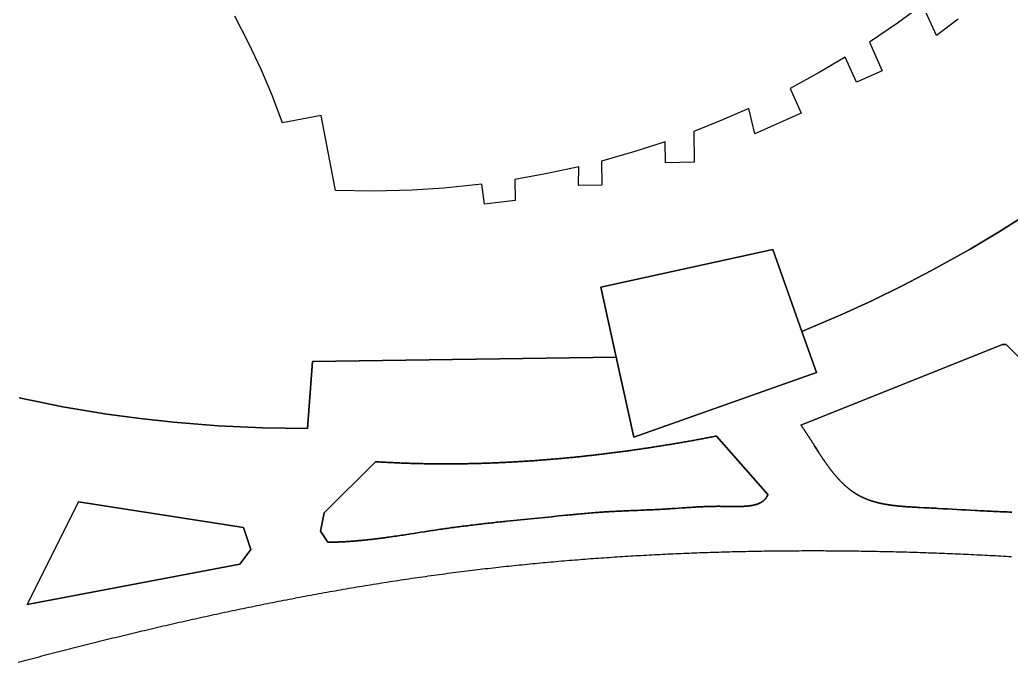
# Model space of a CAD drawing. Header units: millimetres. Extents: x -97041 to 275168, y -12500 to 263793.
# Drawn here: x 60170 to 139593, y 618 to 52118 of the extents above; entities that cross this region are included whole.
import ezdxf

# ---------------------------------------------------------------- set-up
doc = ezdxf.new("R2010")
doc.units = ezdxf.units.MM
doc.layers.add('CLOSED_AREAS', color=7, linetype='Continuous')
doc.layers.add('REGION_HOLES', color=7, linetype='Continuous')

msp = doc.modelspace()

# ---------------------------------------------------------------- linework, layer by layer
at = {"layer": 'CLOSED_AREAS'}
for points in [[(135357.142, 52173.893), (133622.974, 50851.145), (132476.636, 53323.381), (130476.526, 51857.247), (128239.505, 50335.867), (129261.653, 48027.295), (127190.161, 47110.108), (126303.244, 49113.23), (124207.601, 47882.34), (121876.374, 46619.456), (122759.074, 44625.844), (119060.293, 42988.159), (118563.498, 45005.606), (116280.816, 44010.073), (114159.787, 43165.978), (114195.485, 40698.061), (111890.806, 40664.724), (111866.607, 42337.737), (109439.101, 41553.116), (106761.6, 40793.922), (106789.445, 38868.886), (104937.086, 38842.092), (104944.252, 40340.344), (102282.226, 39763.823), (99824.769, 39322.407), (99849.028, 37645.282), (97397.142, 37333.858), (97195.47, 38944.816), (94142.354, 38627.26), (91589.765, 38460.311), (88521.301, 38377.484), (85452.052, 38422.985), (84315.83, 44453.401), (81223.321, 43870.722), (80357.236, 46128.808), (79528.02, 48075.785), (78500.047, 50264.922), (77387.892, 52412.53)], [(140824.412, 36517.282), (138582.78, 35100.476), (136306.539, 33739.979), (133220.15, 32015.034), (130868.677, 30789.149), (128487.377, 29622.251), (126077.73, 28515.068), (122823.383, 27132.891), (123990.506, 23838.871), (109348.478, 18650.97), (107939.456, 25064.089), (83618.852, 24712.298), (83215.226, 19344.934), (79633.075, 19393.487), (76054.592, 19562.617), (72483.836, 19852.131), (69813.268, 20148.081), (67151.024, 20511.364), (63617.253, 21100.102), (60105.318, 21807.48)], [(60105.318, 21807.48), (63617.253, 21100.102), (67151.024, 20511.364), (69813.268, 20148.081), (72483.836, 19852.131), (76054.592, 19562.617), (79633.075, 19393.487), (83215.226, 19344.934), (83618.852, 24712.298), (107939.456, 25064.089), (106707.213, 30672.651), (120495.791, 33702.115), (122823.383, 27132.891), (126077.73, 28515.068), (128487.377, 29622.251), (130868.677, 30789.149), (133220.15, 32015.034), (136306.539, 33739.979), (138582.78, 35100.476), (140824.412, 36517.282)], [(144777.805, 20511.767), (139196.052, 26093.521), (138902.275, 26093.521), (122744.568, 19630.438), (122776.479, 19585.863), (122808.322, 19541.034), (122840.097, 19495.955), (122871.81, 19450.634), (122903.462, 19405.078), (122935.056, 19359.294), (122966.596, 19313.288), (122998.084, 19267.067), (123029.524, 19220.638), (123060.918, 19174.008), (123092.269, 19127.183), (123123.581, 19080.171), (123154.855, 19032.978), (123186.096, 18985.61), (123217.306, 18938.075), (123248.489, 18890.38), (123279.646, 18842.531), (123310.781, 18794.534), (123341.897, 18746.398), (123372.998, 18698.128), (123404.085, 18649.732), (123435.162, 18601.215), (123497.298, 18503.85), (123559.428, 18406.087), (123621.578, 18307.98), (123683.77, 18209.584), (123746.028, 18110.952), (123870.838, 17913.2), (123933.436, 17814.189), (123996.196, 17715.159), (124059.141, 17616.166), (124122.294, 17517.263), (124153.956, 17467.863), (124185.678, 17418.505), (124217.465, 17369.198), (124249.319, 17319.946), (124281.243, 17270.759), (124313.239, 17221.641), (124345.311, 17172.6), (124377.462, 17123.643), (124409.695, 17074.776), (124442.013, 17026.007), (124474.418, 16977.342), (124506.913, 16928.787), (124539.502, 16880.35), (124572.188, 16832.038), (124604.973, 16783.856), (124637.861, 16735.813), (124670.854, 16687.914), (124703.955, 16640.167), (124737.168, 16592.579), (124770.495, 16545.155), (124805.015, 16496.389), (124839.662, 16447.811), (124874.439, 16399.426), (124909.347, 16351.239), (124944.388, 16303.257), (124979.566, 16255.483), (125014.882, 16207.923), (125050.338, 16160.582), (125085.937, 16113.465), (125121.681, 16066.577), (125157.571, 16019.924), (125193.611, 15973.51), (125229.803, 15927.341), (125266.148, 15881.422), (125302.648, 15835.758), (125339.307, 15790.354), (125376.127, 15745.215), (125394.597, 15722.746), (125413.108, 15700.346), (125431.661, 15678.015), (125450.255, 15655.753), (125468.89, 15633.561), (125487.568, 15611.44), (125506.288, 15589.391), (125525.051, 15567.413), (125543.856, 15545.508), (125562.704, 15523.677), (125581.596, 15501.919), (125600.532, 15480.237), (125619.511, 15458.629), (125638.535, 15437.097), (125657.603, 15415.642), (125676.716, 15394.265), (125695.874, 15372.964), (125715.077, 15351.743), (125734.326, 15330.6), (125753.621, 15309.538), (125772.962, 15288.555), (125792.349, 15267.654), (125811.783, 15246.835), (125831.264, 15226.097), (125850.792, 15205.443), (125870.368, 15184.872), (125889.992, 15164.386), (125909.663, 15143.985), (125929.384, 15123.669), (125949.152, 15103.439), (125968.97, 15083.296), (125988.837, 15063.24), (126008.753, 15043.273), (126028.719, 15023.394), (126048.735, 15003.604), (126068.801, 14983.905), (126088.918, 14964.296), (126109.086, 14944.779), (126129.305, 14925.354), (126149.575, 14906.021), (126169.897, 14886.781), (126190.271, 14867.635), (126210.697, 14848.584), (126231.176, 14829.628), (126251.707, 14810.768), (126272.292, 14792.004), (126292.93, 14773.337), (126313.621, 14754.768), (126334.366, 14736.297), (126355.166, 14717.925), (126376.02, 14699.653), (126396.929, 14681.481), (126417.892, 14663.41), (126438.911, 14645.441), (126459.986, 14627.573), (126481.116, 14609.809), (126502.302, 14592.148), (126523.545, 14574.591), (126544.844, 14557.139), (126566.201, 14539.793), (126587.614, 14522.552), (126609.085, 14505.418), (126630.614, 14488.392), (126652.201, 14471.473), (126673.846, 14454.663), (126695.55, 14437.962), (126717.313, 14421.372), (126739.134, 14404.891), (126761.015, 14388.522), (126782.956, 14372.265), (126804.957, 14356.12), (126827.018, 14340.088), (126849.14, 14324.17), (126871.322, 14308.367), (126893.566, 14292.678), (126915.87, 14277.105), (126938.237, 14261.648), (126960.665, 14246.309), (126983.156, 14231.086), (127005.709, 14215.983), (127028.324, 14200.998), (127051.003, 14186.132), (127073.745, 14171.387), (127096.551, 14156.762), (127119.42, 14142.259), (127142.354, 14127.878), (127165.351, 14113.619), (127188.414, 14099.484), (127211.542, 14085.473), (127234.734, 14071.587), (127257.993, 14057.826), (127281.317, 14044.191), (127304.707, 14030.682), (127328.163, 14017.301), (127345.673, 14007.419), (127363.22, 13997.608), (127380.804, 13987.867), (127398.424, 13978.196), (127416.081, 13968.595), (127433.774, 13959.064), (127451.503, 13949.602), (127469.268, 13940.208), (127487.069, 13930.883), (127504.905, 13921.627), (127522.778, 13912.438), (127540.685, 13903.318), (127558.628, 13894.264), (127576.606, 13885.278), (127594.619, 13876.359), (127612.667, 13867.506), (127648.867, 13850), (127685.205, 13832.756), (127721.68, 13815.774), (127758.291, 13799.049), (127795.037, 13782.581), (127831.916, 13766.367), (127868.927, 13750.404), (127906.07, 13734.691), (127943.344, 13719.224), (127980.747, 13704.003), (128018.277, 13689.023), (128055.935, 13674.284), (128093.72, 13659.783), (128131.629, 13645.518), (128169.661, 13631.486), (128207.817, 13617.684), (128246.094, 13604.112), (128284.492, 13590.766), (128323.01, 13577.644), (128361.645, 13564.744), (128400.399, 13552.064), (128439.268, 13539.601), (128478.253, 13527.353), (128517.351, 13515.318), (128556.563, 13503.493), (128595.887, 13491.877), (128635.321, 13480.466), (128674.866, 13469.259), (128714.518, 13458.253), (128754.279, 13447.447), (128794.146, 13436.837), (128834.118, 13426.421), (128874.195, 13416.198), (128914.375, 13406.165), (128954.657, 13396.319), (128995.04, 13386.659), (129035.523, 13377.182), (129076.105, 13367.886), (129116.785, 13358.768), (129157.562, 13349.826), (129198.434, 13341.058), (129239.401, 13332.462), (129280.461, 13324.035), (129321.613, 13315.776), (129362.857, 13307.681), (129404.191, 13299.748), (129445.615, 13291.976), (129487.126, 13284.362), (129528.724, 13276.903), (129570.408, 13269.598), (129612.177, 13262.444), (129654.03, 13255.438), (129695.965, 13248.58), (129737.982, 13241.865), (129780.079, 13235.292), (129822.256, 13228.859), (129864.511, 13222.564), (129906.843, 13216.403), (129949.251, 13210.375), (129991.734, 13204.478), (130034.291, 13198.709), (130076.921, 13193.066), (130119.623, 13187.547), (130162.396, 13182.149), (130205.238, 13176.87), (130248.148, 13171.708), (130291.126, 13166.661), (130334.17, 13161.726), (130377.28, 13156.9), (130420.454, 13152.183), (130463.691, 13147.571), (130506.989, 13143.062), (130550.349, 13138.653), (130593.769, 13134.344), (130637.247, 13130.13), (130680.783, 13126.011), (130724.376, 13121.983), (130768.024, 13118.045), (130811.726, 13114.194), (130855.482, 13110.427), (130899.29, 13106.744), (130943.149, 13103.14), (130987.058, 13099.615), (131031.017, 13096.165), (131075.023, 13092.788), (131119.076, 13089.483), (131207.318, 13083.077), (131295.734, 13076.928), (131384.315, 13071.018), (131473.054, 13065.328), (131561.941, 13059.841), (131650.967, 13054.537), (131740.124, 13049.4), (131829.403, 13044.41), (131918.796, 13039.549), (132008.293, 13034.799), (132097.886, 13030.142), (132277.327, 13021.033), (132636.979, 13003.122), (132821.604, 12993.824), (133006.364, 12984.389), (133191.247, 12974.827), (133376.24, 12965.149), (133561.33, 12955.366), (133746.505, 12945.489), (134117.054, 12925.494), (134487.786, 12905.252), (134858.596, 12884.848), (135600.044, 12843.899), (135970.475, 12823.527), (136340.573, 12803.337), (136710.236, 12783.416), (136894.872, 12773.583), (137079.36, 12763.85), (137263.688, 12754.228), (137447.843, 12744.726), (137631.812, 12735.356), (137815.582, 12726.129), (137999.14, 12717.056), (138182.473, 12708.146), (138365.569, 12699.411), (138548.414, 12690.863), (138730.997, 12682.51), (138913.303, 12674.365), (139095.32, 12666.438), (139277.035, 12658.74), (139458.435, 12651.281), (139639.508, 12644.072)], [(60034.287, 617.966), (60244.338, 673.582), (60454.43, 729.109), (60664.563, 784.547), (60874.736, 839.895), (61084.951, 895.151), (61295.208, 950.314), (61505.507, 1005.385), (61715.849, 1060.361), (61926.234, 1115.242), (62136.663, 1170.026), (62347.136, 1224.713), (62557.653, 1279.302), (62768.215, 1333.792), (62978.822, 1388.182), (63189.475, 1442.471), (63400.175, 1496.658), (63610.92, 1550.742), (63821.713, 1604.721), (64032.554, 1658.596), (64243.442, 1712.365), (64454.379, 1766.027), (64665.364, 1819.581), (64876.399, 1873.027), (65087.483, 1926.362), (65298.617, 1979.587), (65509.802, 2032.7), (65721.037, 2085.7), (65932.324, 2138.587), (66143.663, 2191.359), (66355.054, 2244.016), (66566.497, 2296.556), (66777.994, 2348.978), (66989.544, 2401.282), (67201.148, 2453.467), (67412.806, 2505.531), (67624.519, 2557.473), (67836.288, 2609.293), (68048.112, 2660.99), (68259.992, 2712.563), (68471.928, 2764.01), (68683.922, 2815.331), (68895.973, 2866.525), (69108.081, 2917.591), (69320.248, 2968.528), (69532.473, 3019.334), (69744.758, 3070.01), (69957.102, 3120.553), (70169.506, 3170.963), (70381.97, 3221.24), (70594.496, 3271.381), (70807.082, 3321.387), (71019.73, 3371.255), (71232.44, 3420.986), (71445.213, 3470.578), (71658.048, 3520.03), (71870.947, 3569.341), (72083.91, 3618.511), (72296.937, 3667.538), (72510.029, 3716.421), (72723.186, 3765.16), (72936.408, 3813.753), (73149.696, 3862.2), (73363.051, 3910.499), (73576.473, 3958.649), (73789.961, 4006.65), (74003.518, 4054.501), (74217.142, 4102.2), (74430.835, 4149.747), (74644.598, 4197.141), (74858.429, 4244.38), (75072.33, 4291.464), (75286.302, 4338.392), (75500.344, 4385.162), (75714.457, 4431.774), (75928.642, 4478.228), (76142.899, 4524.521), (76357.229, 4570.653), (76571.631, 4616.623), (76786.106, 4662.43), (77000.655, 4708.073), (77215.278, 4753.551), (77429.976, 4798.863), (77644.749, 4844.008), (77859.597, 4888.985), (78074.521, 4933.794), (78289.522, 4978.433), (78504.599, 5022.901), (78719.753, 5067.197), (78934.985, 5111.321), (79150.294, 5155.271), (79365.683, 5199.046), (79581.15, 5242.646), (79796.696, 5286.069), (80012.322, 5329.314), (80228.028, 5372.382), (80443.815, 5415.269), (80659.683, 5457.977), (80875.632, 5500.502), (81091.664, 5542.846), (81307.777, 5585.006), (81523.973, 5626.982), (81740.252, 5668.773), (81956.615, 5710.377), (82173.062, 5751.794), (82389.594, 5793.023), (82606.21, 5834.063), (82822.912, 5874.913), (83039.699, 5915.571), (83256.573, 5956.038), (83473.533, 5996.311), (83690.58, 6036.391), (83907.714, 6076.276), (84124.937, 6115.964), (84342.248, 6155.456), (84559.647, 6194.75), (84777.136, 6233.846), (84994.714, 6272.741), (85212.383, 6311.436), (85430.142, 6349.929), (85647.992, 6388.219), (85865.933, 6426.305), (86083.966, 6464.187), (86302.091, 6501.864), (86520.308, 6539.334), (86738.619, 6576.596), (86957.023, 6613.65), (87175.522, 6650.494), (87394.114, 6687.128), (87612.801, 6723.55), (87831.584, 6759.761), (88050.462, 6795.757), (88269.436, 6831.54), (88488.507, 6867.107), (88707.675, 6902.458), (88926.94, 6937.592), (89146.302, 6972.508), (89365.763, 7007.204), (89585.323, 7041.68), (89804.981, 7075.936), (90024.74, 7109.969), (90244.598, 7143.779), (90464.556, 7177.366), (90684.616, 7210.727), (90904.776, 7243.862), (91125.038, 7276.771), (91345.402, 7309.452), (91565.869, 7341.903), (91786.439, 7374.125), (92007.112, 7406.117), (92227.889, 7437.876), (92448.77, 7469.403), (92669.756, 7500.697), (92890.847, 7531.755), (93112.043, 7562.578), (93333.346, 7593.165), (93554.754, 7623.514), (93776.27, 7653.624), (93997.893, 7683.495), (94219.623, 7713.126), (94441.462, 7742.515), (94663.409, 7771.662), (94885.465, 7800.565), (95107.63, 7829.224), (95329.906, 7857.638), (95552.291, 7885.806), (95774.788, 7913.727), (95997.395, 7941.399), (96206.05, 7967.098), (96414.802, 7992.579), (96623.651, 8017.843), (96832.596, 8042.888), (97041.635, 8067.716), (97250.77, 8092.326), (97459.998, 8116.72), (97669.319, 8140.898), (97878.732, 8164.859), (98088.238, 8188.604), (98297.834, 8212.133), (98507.52, 8235.448), (98717.297, 8258.547), (98927.162, 8281.431), (99137.115, 8304.101), (99347.156, 8326.558), (99557.284, 8348.8), (99767.499, 8370.829), (99977.798, 8392.644), (100188.183, 8414.247), (100398.652, 8435.637), (100609.204, 8456.815), (100819.839, 8477.781), (101030.556, 8498.535), (101241.354, 8519.078), (101452.234, 8539.41), (101663.193, 8559.532), (101874.231, 8579.443), (102085.349, 8599.143), (102296.544, 8618.634), (102507.816, 8637.916), (102719.165, 8656.988), (102930.59, 8675.851), (103142.09, 8694.506), (103353.665, 8712.952), (103565.314, 8731.191), (103777.035, 8749.222), (103988.829, 8767.045), (104200.695, 8784.662), (104412.632, 8802.071), (104624.639, 8819.274), (104836.717, 8836.272), (105048.863, 8853.063), (105261.077, 8869.648), (105473.359, 8886.029), (105685.708, 8902.205), (105898.124, 8918.176), (106110.604, 8933.942), (106323.15, 8949.505), (106535.76, 8964.864), (106748.434, 8980.019), (106961.17, 8994.972), (107173.969, 9009.722), (107386.829, 9024.269), (107599.749, 9038.614), (107812.73, 9052.757), (108025.77, 9066.699), (108238.869, 9080.439), (108452.026, 9093.979), (108665.24, 9107.318), (108878.511, 9120.456), (109091.838, 9133.395), (109305.22, 9146.134), (109518.657, 9158.673), (109732.148, 9171.013), (109945.692, 9183.155), (110159.288, 9195.098), (110372.936, 9206.843), (110586.635, 9218.39), (110800.385, 9229.739), (111014.185, 9240.891), (111228.033, 9251.846), (111441.93, 9262.605), (111655.875, 9273.167), (111869.867, 9283.533), (112083.905, 9293.703), (112297.988, 9303.678), (112512.117, 9313.458), (112726.29, 9323.043), (112940.506, 9332.433), (113154.766, 9341.629), (113369.067, 9350.632), (113583.41, 9359.44), (113797.794, 9368.056), (114012.218, 9376.478), (114226.682, 9384.708), (114441.184, 9392.745), (114655.724, 9400.59), (114870.302, 9408.244), (115084.916, 9415.706), (115299.567, 9422.977), (115514.253, 9430.057), (115728.973, 9436.946), (115943.727, 9443.646), (116158.515, 9450.155), (116373.335, 9456.475), (116588.187, 9462.605), (116803.07, 9468.546), (117017.984, 9474.299), (117232.928, 9479.863), (117447.901, 9485.239), (117662.902, 9490.428), (117877.931, 9495.429), (118092.987, 9500.242), (118308.069, 9504.869), (118523.177, 9509.309), (118738.31, 9513.563), (118953.468, 9517.631), (119168.649, 9521.514), (119383.853, 9525.211), (119599.079, 9528.723), (119814.327, 9532.05), (120029.595, 9535.193), (120244.884, 9538.152), (120460.193, 9540.927), (120675.52, 9543.518), (120890.865, 9545.926), (121106.228, 9548.151), (121321.608, 9550.194), (121537.003, 9552.055), (121752.414, 9553.733), (121967.84, 9555.23), (122183.28, 9556.545), (122398.733, 9557.679), (122614.198, 9558.633), (122829.676, 9559.406), (123045.165, 9559.999), (123260.664, 9560.412), (123476.173, 9560.646), (123691.692, 9560.7), (123907.219, 9560.575), (124122.753, 9560.272), (124338.295, 9559.791), (124553.844, 9559.131), (124769.398, 9558.294), (124984.957, 9557.279), (125200.521, 9556.088), (125416.088, 9554.719), (125631.658, 9553.174), (125847.231, 9551.453), (126062.805, 9549.556), (126278.38, 9547.484), (126493.955, 9545.236), (126709.53, 9542.813), (126925.104, 9540.216), (127140.676, 9537.444), (127356.245, 9534.498), (127571.812, 9531.379), (127787.374, 9528.086), (128002.932, 9524.62), (128218.485, 9520.981), (128434.031, 9517.17), (128649.571, 9513.186), (128865.104, 9509.031), (129080.629, 9504.704), (129296.145, 9500.205), (129511.651, 9495.536), (129727.148, 9490.696), (129942.634, 9485.686), (130158.108, 9480.506), (130373.571, 9475.155), (130589.02, 9469.636), (130804.456, 9463.947), (131019.878, 9458.09), (131235.285, 9452.064), (131450.676, 9445.869), (131666.051, 9439.507), (131881.409, 9432.978), (132096.749, 9426.28), (132312.072, 9419.416), (132527.375, 9412.386), (132742.658, 9405.188), (132957.921, 9397.825), (133173.163, 9390.296), (133388.384, 9382.602), (133603.581, 9374.742), (133818.756, 9366.717), (134033.907, 9358.528), (134249.033, 9350.175), (134464.134, 9341.658), (134679.21, 9332.977), (134894.258, 9324.133), (135109.28, 9315.126), (135324.273, 9305.956), (135539.238, 9296.623), (135754.174, 9287.129), (135969.079, 9277.472), (136183.954, 9267.655), (136398.797, 9257.676), (136613.609, 9247.536), (136828.387, 9237.235), (137043.133, 9226.775), (137257.844, 9216.154), (137472.52, 9205.374), (137687.16, 9194.434), (137901.765, 9183.335), (138116.333, 9172.078), (138330.863, 9160.662), (138545.354, 9149.088), (138759.807, 9137.356), (138974.22, 9125.467), (139188.593, 9113.42), (139402.925, 9101.217), (139617.215, 9088.857)]]:
    msp.add_lwpolyline(points, dxfattribs=at)
for points in [[(107939.456, 25064.089), (109348.478, 18650.97), (123990.506, 23838.871), (122823.383, 27132.891), (120495.791, 33702.115), (106707.213, 30672.651)], [(120100.579, 14048.684), (115987.708, 18749.108), (115886.448, 18729.327), (115785.11, 18709.613), (115683.694, 18689.967), (115582.201, 18670.389), (115480.631, 18650.879), (115378.985, 18631.438), (115277.262, 18612.065), (115175.464, 18592.762), (115073.591, 18573.528), (114971.643, 18554.364), (114869.621, 18535.27), (114767.525, 18516.246), (114665.356, 18497.293), (114563.113, 18478.411), (114460.798, 18459.6), (114358.41, 18440.861), (114255.951, 18422.193), (114153.42, 18403.597), (114050.819, 18385.074), (113948.146, 18366.624), (113845.404, 18348.246), (113742.592, 18329.942), (113639.71, 18311.711), (113536.76, 18293.554), (113433.741, 18275.472), (113330.654, 18257.463), (113227.499, 18239.53), (113124.277, 18221.671), (113020.988, 18203.888), (112917.633, 18186.18), (112814.212, 18168.548), (112710.725, 18150.993), (112607.173, 18133.513), (112503.556, 18116.111), (112399.875, 18098.786), (112296.13, 18081.538), (112192.322, 18064.367), (112088.45, 18047.275), (111984.516, 18030.261), (111880.519, 18013.325), (111776.461, 17996.468), (111672.341, 17979.69), (111568.16, 17962.992), (111463.919, 17946.373), (111359.617, 17929.834), (111255.256, 17913.376), (111150.835, 17896.998), (111046.355, 17880.701), (110941.817, 17864.485), (110837.221, 17848.35), (110732.567, 17832.297), (110627.856, 17816.326), (110523.088, 17800.438), (110418.263, 17784.632), (110313.383, 17768.909), (110208.446, 17753.269), (110103.455, 17737.713), (109998.409, 17722.241), (109893.309, 17706.852), (109788.154, 17691.548), (109682.946, 17676.328), (109577.685, 17661.194), (109472.372, 17646.145), (109367.006, 17631.181), (109261.588, 17616.303), (109156.118, 17601.511), (109050.598, 17586.806), (108945.027, 17572.187), (108839.406, 17557.655), (108733.735, 17543.21), (108628.015, 17528.854), (108522.245, 17514.584), (108416.428, 17500.404), (108310.562, 17486.311), (108204.648, 17472.307), (108098.687, 17458.393), (107992.679, 17444.567), (107886.625, 17430.831), (107780.525, 17417.186), (107674.379, 17403.63), (107568.188, 17390.165), (107461.952, 17376.79), (107355.672, 17363.507), (107249.348, 17350.315), (107142.98, 17337.215), (107036.569, 17324.206), (106930.116, 17311.29), (106823.62, 17298.467), (106717.082, 17285.736), (106610.503, 17273.098), (106503.882, 17260.554), (106397.221, 17248.103), (106290.52, 17235.747), (106183.779, 17223.485), (106076.999, 17211.317), (105970.18, 17199.244), (105863.322, 17187.266), (105756.426, 17175.384), (105649.492, 17163.598), (105542.521, 17151.907), (105435.514, 17140.313), (105328.469, 17128.816), (105221.389, 17117.415), (105114.273, 17106.112), (105007.122, 17094.906), (104899.936, 17083.798), (104792.715, 17072.788), (104685.461, 17061.877), (104578.173, 17051.064), (104470.851, 17040.35), (104363.498, 17029.735), (104256.111, 17019.22), (104148.693, 17008.804), (104041.244, 16998.489), (103933.763, 16988.274), (103826.252, 16978.16), (103718.71, 16968.147), (103611.139, 16958.236), (103503.538, 16948.425), (103395.909, 16938.717), (103288.25, 16929.111), (103180.564, 16919.607), (103072.85, 16910.206), (102965.108, 16900.909), (102857.34, 16891.714), (102749.545, 16882.623), (102641.724, 16873.636), (102533.878, 16864.753), (102426.006, 16855.975), (102318.109, 16847.302), (102210.188, 16838.733), (102102.243, 16830.27), (101994.274, 16821.913), (101886.282, 16813.662), (101778.268, 16805.517), (101670.231, 16797.478), (101562.172, 16789.547), (101454.092, 16781.722), (101345.99, 16774.005), (101237.868, 16766.396), (101129.726, 16758.894), (101021.564, 16751.501), (100913.382, 16744.217), (100805.182, 16737.041), (100696.963, 16729.975), (100588.725, 16723.018), (100480.47, 16716.171), (100372.198, 16709.434), (100263.909, 16702.807), (100155.603, 16696.291), (100047.281, 16689.886), (99938.943, 16683.592), (99830.59, 16677.41), (99722.223, 16671.339), (99613.841, 16665.381), (99505.444, 16659.534), (99397.035, 16653.801), (99288.612, 16648.181), (99180.176, 16642.673), (99071.728, 16637.28), (98963.268, 16632), (98854.797, 16626.835), (98746.314, 16621.783), (98637.821, 16616.847), (98529.317, 16612.026), (98420.804, 16607.32), (98312.281, 16602.729), (98203.749, 16598.255), (98095.209, 16593.896), (97986.66, 16589.654), (97878.104, 16585.529), (97769.54, 16581.521), (97660.97, 16577.63), (97552.392, 16573.857), (97443.809, 16570.202), (97335.22, 16566.666), (97226.626, 16563.247), (97118.027, 16559.948), (97009.423, 16556.767), (96900.815, 16553.706), (96792.204, 16550.765), (96683.59, 16547.944), (96574.973, 16545.243), (96466.353, 16542.662), (96357.732, 16540.203), (96249.108, 16537.864), (96140.484, 16535.647), (96031.859, 16533.552), (95923.234, 16531.579), (95814.609, 16529.728), (95705.985, 16528), (95597.361, 16526.395), (95488.739, 16524.912), (95380.119, 16523.554), (95271.501, 16522.319), (95162.885, 16521.208), (95054.273, 16520.222), (94945.664, 16519.36), (94837.059, 16518.623), (94728.458, 16518.012), (94619.862, 16517.526), (94511.271, 16517.166), (94402.685, 16516.932), (94294.106, 16516.824), (94185.533, 16516.843), (94076.966, 16516.989), (93968.407, 16517.263), (93859.856, 16517.663), (93751.312, 16518.192), (93642.777, 16518.849), (93534.251, 16519.635), (93425.734, 16520.549), (93317.227, 16521.592), (93208.73, 16522.765), (93100.243, 16524.067), (92991.768, 16525.499), (92883.303, 16527.062), (92774.851, 16528.754), (92666.411, 16530.578), (92557.983, 16532.533), (92449.568, 16534.619), (92341.167, 16536.837), (92232.78, 16539.187), (92124.407, 16541.669), (92016.048, 16544.283), (91907.705, 16547.031), (91799.377, 16549.911), (91691.065, 16552.925), (91582.77, 16556.073), (91474.491, 16559.354), (91366.23, 16562.77), (91257.986, 16566.321), (91149.76, 16570.007), (91041.552, 16573.827), (90933.364, 16577.783), (90825.195, 16581.875), (90717.045, 16586.103), (90608.915, 16590.467), (90500.806, 16594.968), (90392.718, 16599.606), (90284.651, 16604.381), (90176.606, 16609.294), (90068.583, 16614.344), (89960.583, 16619.533), (89852.606, 16624.86), (89744.652, 16630.325), (89636.722, 16635.93), (89528.816, 16641.674), (89420.935, 16647.557), (89313.079, 16653.58), (89205.249, 16659.744), (89097.444, 16666.047), (88989.666, 16672.492), (88881.915, 16679.078), (88774.19, 16685.804), (88666.494, 16692.673), (84553.623, 12579.802), (84259.846, 11110.919), (84847.399, 10229.59), (84921.966, 10230.528), (84996.45, 10231.667), (85070.851, 10233.003), (85145.172, 10234.536), (85219.411, 10236.263), (85293.571, 10238.182), (85367.652, 10240.29), (85441.655, 10242.587), (85515.581, 10245.07), (85589.43, 10247.737), (85663.204, 10250.586), (85736.903, 10253.616), (85810.529, 10256.823), (85884.081, 10260.206), (85957.561, 10263.763), (86030.97, 10267.492), (86104.308, 10271.391), (86177.576, 10275.458), (86250.776, 10279.69), (86323.907, 10284.087), (86396.972, 10288.646), (86469.97, 10293.364), (86542.902, 10298.241), (86615.77, 10303.273), (86688.574, 10308.46), (86761.315, 10313.798), (86833.994, 10319.286), (86906.611, 10324.921), (86979.168, 10330.703), (87051.666, 10336.628), (87124.104, 10342.696), (87196.485, 10348.903), (87268.808, 10355.247), (87341.075, 10361.728), (87413.286, 10368.342), (87485.443, 10375.089), (87557.546, 10381.964), (87629.596, 10388.968), (87701.594, 10396.097), (87773.54, 10403.35), (87845.436, 10410.725), (87917.283, 10418.219), (87989.08, 10425.831), (88060.83, 10433.559), (88132.532, 10441.4), (88204.189, 10449.354), (88275.799, 10457.416), (88347.365, 10465.586), (88418.887, 10473.862), (88490.367, 10482.242), (88561.804, 10490.723), (88633.2, 10499.304), (88704.555, 10507.982), (88775.871, 10516.756), (88847.148, 10525.623), (88918.387, 10534.582), (88989.589, 10543.63), (89060.754, 10552.766), (89131.884, 10561.988), (89202.98, 10571.292), (89274.042, 10580.679), (89345.07, 10590.145), (89416.067, 10599.688), (89487.033, 10609.307), (89557.968, 10618.999), (89628.873, 10628.763), (89770.598, 10648.496), (89912.215, 10668.491), (90053.73, 10688.732), (90195.15, 10709.202), (90336.482, 10729.885), (90477.732, 10750.766), (90618.907, 10771.827), (90760.014, 10793.054), (90901.06, 10814.43), (91042.05, 10835.939), (91182.992, 10857.564), (91323.892, 10879.29), (91464.758, 10901.101), (91746.411, 10944.912), (92309.593, 11032.842), (92591.228, 11076.704), (92732.08, 11098.552), (92872.965, 11120.325), (93013.887, 11142.005), (93154.855, 11163.576), (93295.875, 11185.024), (93436.954, 11206.33), (93578.098, 11227.48), (93719.314, 11248.457), (93860.609, 11269.245), (94001.989, 11289.829), (94137.331, 11309.317), (94272.756, 11328.607), (94408.263, 11347.701), (94543.849, 11366.603), (94679.514, 11385.317), (94815.256, 11403.846), (94951.073, 11422.194), (95086.964, 11440.364), (95222.927, 11458.36), (95358.962, 11476.184), (95495.066, 11493.841), (95631.238, 11511.335), (95767.477, 11528.667), (95903.781, 11545.843), (96040.148, 11562.866), (96176.578, 11579.738), (96313.068, 11596.464), (96449.618, 11613.046), (96586.225, 11629.49), (96722.889, 11645.797), (96859.607, 11661.971), (96996.379, 11678.017), (97133.203, 11693.937), (97270.077, 11709.734), (97407, 11725.414), (97543.971, 11740.977), (97680.987, 11756.43), (97818.049, 11771.774), (97955.153, 11787.013), (98092.298, 11802.152), (98229.484, 11817.192), (98366.709, 11832.138), (98503.97, 11846.994), (98641.268, 11861.762), (98778.599, 11876.447), (98915.963, 11891.051), (99053.359, 11905.578), (99190.784, 11920.032), (99465.718, 11948.734), (99740.754, 11977.185), (100015.88, 12005.412), (100291.083, 12033.443), (100566.353, 12061.306), (100841.677, 12089.03), (101117.044, 12116.641), (101667.858, 12171.64), (102218.702, 12226.524), (102769.482, 12281.518), (103348.122, 12339.489), (103637.489, 12368.36), (103926.946, 12397.023), (104071.723, 12411.244), (104216.539, 12425.375), (104361.401, 12439.403), (104506.313, 12453.316), (104651.282, 12467.102), (104796.312, 12480.747), (104941.411, 12494.239), (105086.582, 12507.566), (105231.833, 12520.715), (105377.167, 12533.674), (105522.592, 12546.429), (105668.113, 12558.969), (105813.735, 12571.281), (105959.463, 12583.351), (106105.305, 12595.169), (106251.264, 12606.721), (106397.347, 12617.994), (106470.437, 12623.522), (106543.56, 12628.976), (106616.716, 12634.354), (106689.907, 12639.655), (106763.133, 12644.876), (106836.395, 12650.017), (106909.694, 12655.076), (106983.029, 12660.052), (107056.403, 12664.941), (107129.815, 12669.744), (107203.267, 12674.459), (107276.759, 12679.083), (107350.291, 12683.616), (107423.865, 12688.056), (107492.995, 12692.14), (107562.161, 12696.143), (107631.361, 12700.067), (107700.594, 12703.916), (107839.155, 12711.397), (107977.832, 12718.605), (108116.616, 12725.563), (108255.495, 12732.29), (108394.459, 12738.808), (108533.498, 12745.136), (108672.6, 12751.297), (108811.754, 12757.31), (108950.952, 12763.196), (109090.18, 12768.977), (109368.69, 12780.303), (109647.199, 12791.454), (109925.621, 12802.597), (110203.873, 12813.896), (110342.907, 12819.657), (110481.867, 12825.519), (110620.741, 12831.504), (110759.52, 12837.631), (110898.191, 12843.922), (111036.746, 12850.398), (111175.172, 12857.079), (111313.459, 12863.986), (111451.598, 12871.139), (111589.576, 12878.561), (111658.502, 12882.378), (111727.384, 12886.27), (111796.221, 12890.239), (111865.011, 12894.288), (111933.753, 12898.418), (112002.451, 12902.626), (112139.727, 12911.255), (112276.864, 12920.136), (112413.888, 12929.231), (112550.827, 12938.5), (112687.706, 12947.904), (112961.393, 12966.965), (113235.161, 12986.103), (113372.142, 12995.604), (113509.223, 13005.008), (113646.43, 13014.276), (113783.789, 13023.369), (113921.329, 13032.248), (114059.074, 13040.876), (114128.032, 13045.083), (114197.051, 13049.212), (114266.136, 13053.259), (114335.288, 13057.218), (114404.512, 13061.085), (114473.81, 13064.855), (114543.186, 13068.524), (114612.644, 13072.085), (114682.186, 13075.535), (114751.817, 13078.869), (114821.538, 13082.081), (114891.354, 13085.167), (114961.268, 13088.122), (115031.283, 13090.941), (115101.403, 13093.62), (115171.63, 13096.153), (115241.969, 13098.536), (115312.422, 13100.763), (115382.993, 13102.83), (115453.685, 13104.733), (115524.501, 13106.465), (115595.445, 13108.023), (115666.521, 13109.401), (115737.73, 13110.595), (115809.077, 13111.6), (115880.565, 13112.411), (115952.198, 13113.023), (116023.978, 13113.431), (116095.909, 13113.631), (116167.994, 13113.617), (116240.237, 13113.385), (116312.64, 13112.929), (116387.964, 13112.222), (116463.436, 13111.304), (116539.028, 13110.209), (116614.712, 13108.972), (116690.459, 13107.627), (116766.241, 13106.21), (116917.795, 13103.294), (117069.148, 13100.5), (117144.677, 13099.236), (117220.072, 13098.105), (117295.302, 13097.144), (117370.339, 13096.385), (117445.156, 13095.865), (117519.723, 13095.617), (117556.904, 13095.605), (117594.013, 13095.675), (117631.044, 13095.83), (117667.996, 13096.075), (117704.864, 13096.414), (117741.645, 13096.851), (117778.335, 13097.391), (117814.931, 13098.037), (117851.429, 13098.795), (117887.825, 13099.669), (117924.117, 13100.662), (117960.3, 13101.78), (117996.371, 13103.026), (118032.326, 13104.405), (118068.163, 13105.921), (118103.876, 13107.578), (118139.464, 13109.381), (118174.921, 13111.335), (118210.245, 13113.442), (118245.432, 13115.709), (118280.479, 13118.138), (118315.382, 13120.735), (118350.137, 13123.504), (118384.741, 13126.449), (118419.19, 13129.573), (118453.482, 13132.883), (118487.611, 13136.381), (118521.575, 13140.073), (118555.37, 13143.962), (118588.993, 13148.054), (118622.44, 13152.351), (118655.707, 13156.859), (118686.374, 13161.229), (118716.88, 13165.789), (118747.219, 13170.544), (118777.387, 13175.501), (118807.38, 13180.664), (118837.192, 13186.039), (118866.82, 13191.631), (118896.258, 13197.447), (118925.502, 13203.491), (118954.547, 13209.769), (118983.389, 13216.286), (119012.023, 13223.049), (119040.445, 13230.062), (119054.575, 13233.664), (119068.65, 13237.331), (119082.67, 13241.063), (119096.633, 13244.862), (119110.54, 13248.727), (119124.39, 13252.659), (119138.182, 13256.66), (119151.916, 13260.729), (119165.591, 13264.868), (119179.207, 13269.078), (119192.763, 13273.358), (119206.258, 13277.709), (119219.692, 13282.133), (119233.064, 13286.63), (119246.374, 13291.2), (119259.621, 13295.845), (119272.804, 13300.564), (119285.924, 13305.36), (119298.979, 13310.231), (119311.969, 13315.18), (119324.893, 13320.207), (119337.75, 13325.312), (119350.541, 13330.496), (119363.264, 13335.76), (119375.92, 13341.104), (119388.506, 13346.53), (119401.024, 13352.037), (119413.472, 13357.627), (119425.849, 13363.3), (119438.155, 13369.057), (119450.39, 13374.899), (119462.553, 13380.826), (119474.643, 13386.839), (119486.66, 13392.939), (119498.603, 13399.126), (119510.472, 13405.401), (119522.266, 13411.765), (119533.984, 13418.218), (119545.627, 13424.762), (119557.192, 13431.396), (119568.68, 13438.122), (119580.091, 13444.94), (119591.423, 13451.85), (119602.676, 13458.855), (119613.85, 13465.953), (119624.943, 13473.147), (119635.956, 13480.436), (119646.888, 13487.821), (119657.737, 13495.303), (119668.505, 13502.883), (119679.189, 13510.562), (119689.79, 13518.339), (119700.306, 13526.217), (119710.738, 13534.194), (119721.085, 13542.273), (119731.345, 13550.453), (119741.52, 13558.736), (119751.607, 13567.122), (119761.606, 13575.612), (119771.518, 13584.207), (119781.341, 13592.907), (119791.074, 13601.713), (119800.718, 13610.625), (119810.271, 13619.644), (119819.733, 13628.772), (119829.103, 13638.008), (119838.382, 13647.354), (119847.567, 13656.81), (119856.659, 13666.376), (119865.658, 13676.054), (119874.561, 13685.844), (119883.37, 13695.746), (119892.083, 13705.763), (119900.7, 13715.893), (119909.22, 13726.138), (119917.643, 13736.499), (119925.968, 13746.976), (119934.194, 13757.57), (119942.321, 13768.281), (119950.349, 13779.111), (119958.276, 13790.06), (119966.103, 13801.128), (119973.828, 13812.317), (119981.451, 13823.627), (119988.972, 13835.058), (119996.389, 13846.612), (120003.703, 13858.289), (120010.913, 13870.09), (120018.018, 13882.016), (120025.017, 13894.066), (120031.911, 13906.242), (120038.697, 13918.545), (120045.377, 13930.975), (120051.949, 13943.533), (120058.413, 13956.22), (120064.768, 13969.036), (120071.013, 13981.982), (120077.149, 13995.058), (120083.174, 14008.266), (120089.087, 14021.606), (120094.89, 14035.078)], [(60757.726, 5235.389), (77796.763, 8466.931), (78678.093, 9642.037), (78090.54, 11404.696), (64870.597, 13461.131)]]:
    msp.add_lwpolyline(points, close=True, dxfattribs=at)
at = {"layer": 'REGION_HOLES'}
msp.add_lwpolyline([(139639.508, 12644.072), (139458.435, 12651.281), (139277.035, 12658.74), (139095.32, 12666.438), (138913.303, 12674.365), (138730.997, 12682.51), (138548.414, 12690.863), (138365.569, 12699.411), (138182.473, 12708.146), (137999.14, 12717.056), (137815.582, 12726.129), (137631.812, 12735.356), (137447.843, 12744.726), (137263.688, 12754.228), (137079.36, 12763.85), (136894.872, 12773.583), (136710.236, 12783.416), (136340.573, 12803.337), (135970.475, 12823.527), (135600.044, 12843.899), (134858.596, 12884.848), (134487.786, 12905.252), (134117.054, 12925.494), (133746.505, 12945.489), (133561.33, 12955.366), (133376.24, 12965.149), (133191.247, 12974.827), (133006.364, 12984.389), (132821.604, 12993.824), (132636.979, 13003.122), (132277.327, 13021.033), (132097.886, 13030.142), (132008.293, 13034.799), (131918.796, 13039.549), (131829.403, 13044.41), (131740.124, 13049.4), (131650.967, 13054.537), (131561.941, 13059.841), (131473.054, 13065.328), (131384.315, 13071.018), (131295.734, 13076.928), (131207.318, 13083.077), (131119.076, 13089.483), (131075.023, 13092.788), (131031.017, 13096.165), (130987.058, 13099.615), (130943.149, 13103.14), (130899.29, 13106.744), (130855.482, 13110.427), (130811.726, 13114.194), (130768.024, 13118.045), (130724.376, 13121.983), (130680.783, 13126.011), (130637.247, 13130.13), (130593.769, 13134.344), (130550.349, 13138.653), (130506.989, 13143.062), (130463.691, 13147.571), (130420.454, 13152.183), (130377.28, 13156.9), (130334.17, 13161.726), (130291.126, 13166.661), (130248.148, 13171.708), (130205.238, 13176.87), (130162.396, 13182.149), (130119.623, 13187.547), (130076.921, 13193.066), (130034.291, 13198.709), (129991.734, 13204.478), (129949.251, 13210.375), (129906.843, 13216.403), (129864.511, 13222.564), (129822.256, 13228.859), (129780.079, 13235.292), (129737.982, 13241.865), (129695.965, 13248.58), (129654.03, 13255.438), (129612.177, 13262.444), (129570.408, 13269.598), (129528.724, 13276.903), (129487.126, 13284.362), (129445.615, 13291.976), (129404.191, 13299.748), (129362.857, 13307.681), (129321.613, 13315.776), (129280.461, 13324.035), (129239.401, 13332.462), (129198.434, 13341.058), (129157.562, 13349.826), (129116.785, 13358.768), (129076.105, 13367.886), (129035.523, 13377.182), (128995.04, 13386.659), (128954.657, 13396.319), (128914.375, 13406.165), (128874.195, 13416.198), (128834.118, 13426.421), (128794.146, 13436.837), (128754.279, 13447.447), (128714.518, 13458.253), (128674.866, 13469.259), (128635.321, 13480.466), (128595.887, 13491.877), (128556.563, 13503.493), (128517.351, 13515.318), (128478.253, 13527.353), (128439.268, 13539.601), (128400.399, 13552.064), (128361.645, 13564.744), (128323.01, 13577.644), (128284.492, 13590.766), (128246.094, 13604.112), (128207.817, 13617.684), (128169.661, 13631.486), (128131.629, 13645.518), (128093.72, 13659.783), (128055.935, 13674.284), (128018.277, 13689.023), (127980.747, 13704.003), (127943.344, 13719.224), (127906.07, 13734.691), (127868.927, 13750.404), (127831.916, 13766.367), (127795.037, 13782.581), (127758.291, 13799.049), (127721.68, 13815.774), (127685.205, 13832.756), (127648.867, 13850), (127612.667, 13867.506), (127594.619, 13876.359), (127576.606, 13885.278), (127558.628, 13894.264), (127540.685, 13903.318), (127522.778, 13912.438), (127504.905, 13921.627), (127487.069, 13930.883), (127469.268, 13940.208), (127451.503, 13949.602), (127433.774, 13959.064), (127416.081, 13968.595), (127398.424, 13978.196), (127380.804, 13987.867), (127363.22, 13997.608), (127345.673, 14007.419), (127328.163, 14017.301), (127304.707, 14030.682), (127281.317, 14044.191), (127257.993, 14057.826), (127234.734, 14071.587), (127211.542, 14085.473), (127188.414, 14099.484), (127165.351, 14113.619), (127142.354, 14127.878), (127119.42, 14142.259), (127096.551, 14156.762), (127073.745, 14171.387), (127051.003, 14186.132), (127028.324, 14200.998), (127005.709, 14215.983), (126983.156, 14231.086), (126960.665, 14246.309), (126938.237, 14261.648), (126915.87, 14277.105), (126893.566, 14292.678), (126871.322, 14308.367), (126849.14, 14324.17), (126827.018, 14340.088), (126804.957, 14356.12), (126782.956, 14372.265), (126761.015, 14388.522), (126739.134, 14404.891), (126717.313, 14421.372), (126695.55, 14437.962), (126673.846, 14454.663), (126652.201, 14471.473), (126630.614, 14488.392), (126609.085, 14505.418), (126587.614, 14522.552), (126566.201, 14539.793), (126544.844, 14557.139), (126523.545, 14574.591), (126502.302, 14592.148), (126481.116, 14609.809), (126459.986, 14627.573), (126438.911, 14645.441), (126417.892, 14663.41), (126396.929, 14681.481), (126376.02, 14699.653), (126355.166, 14717.925), (126334.366, 14736.297), (126313.621, 14754.768), (126292.93, 14773.337), (126272.292, 14792.004), (126251.707, 14810.768), (126231.176, 14829.628), (126210.697, 14848.584), (126190.271, 14867.635), (126169.897, 14886.781), (126149.575, 14906.021), (126129.305, 14925.354), (126109.086, 14944.779), (126088.918, 14964.296), (126068.801, 14983.905), (126048.735, 15003.604), (126028.719, 15023.394), (126008.753, 15043.273), (125988.837, 15063.24), (125968.97, 15083.296), (125949.152, 15103.439), (125929.384, 15123.669), (125909.663, 15143.985), (125889.992, 15164.386), (125870.368, 15184.872), (125850.792, 15205.443), (125831.264, 15226.097), (125811.783, 15246.835), (125792.349, 15267.654), (125772.962, 15288.555), (125753.621, 15309.538), (125734.326, 15330.6), (125715.077, 15351.743), (125695.874, 15372.964), (125676.716, 15394.265), (125657.603, 15415.642), (125638.535, 15437.097), (125619.511, 15458.629), (125600.532, 15480.237), (125581.596, 15501.919), (125562.704, 15523.677), (125543.856, 15545.508), (125525.051, 15567.413), (125506.288, 15589.391), (125487.568, 15611.44), (125468.89, 15633.561), (125450.255, 15655.753), (125431.661, 15678.015), (125413.108, 15700.346), (125394.597, 15722.746), (125376.127, 15745.215), (125339.307, 15790.354), (125302.648, 15835.758), (125266.148, 15881.422), (125229.803, 15927.341), (125193.611, 15973.51), (125157.571, 16019.924), (125121.681, 16066.577), (125085.937, 16113.465), (125050.338, 16160.582), (125014.882, 16207.923), (124979.566, 16255.483), (124944.388, 16303.257), (124909.347, 16351.239), (124874.439, 16399.426), (124839.662, 16447.811), (124805.015, 16496.389), (124770.495, 16545.155), (124737.168, 16592.579), (124703.955, 16640.167), (124670.854, 16687.914), (124637.861, 16735.813), (124604.973, 16783.856), (124572.188, 16832.038), (124539.502, 16880.35), (124506.913, 16928.787), (124474.418, 16977.342), (124442.013, 17026.007), (124409.695, 17074.776), (124377.462, 17123.643), (124345.311, 17172.6), (124313.239, 17221.641), (124281.243, 17270.759), (124249.319, 17319.946), (124217.465, 17369.198), (124185.678, 17418.505), (124153.956, 17467.863), (124122.294, 17517.263), (124059.141, 17616.166), (123996.196, 17715.159), (123933.436, 17814.189), (123870.838, 17913.2), (123746.028, 18110.952), (123683.77, 18209.584), (123621.578, 18307.98), (123559.428, 18406.087), (123497.298, 18503.85), (123435.162, 18601.215), (123404.085, 18649.732), (123372.998, 18698.128), (123341.897, 18746.398), (123310.781, 18794.534), (123279.646, 18842.531), (123248.489, 18890.38), (123217.306, 18938.075), (123186.096, 18985.61), (123154.855, 19032.978), (123123.581, 19080.171), (123092.269, 19127.183), (123060.918, 19174.008), (123029.524, 19220.638), (122998.084, 19267.067), (122966.596, 19313.288), (122935.056, 19359.294), (122903.462, 19405.078), (122871.81, 19450.634), (122840.097, 19495.955), (122808.322, 19541.034), (122776.479, 19585.863), (122744.568, 19630.438), (138902.275, 26093.521), (139196.052, 26093.521), (144777.805, 20511.767)], dxfattribs=at)
for points in [[(118655.707, 13156.859), (118622.44, 13152.351), (118588.993, 13148.054), (118555.37, 13143.962), (118521.575, 13140.073), (118487.611, 13136.381), (118453.482, 13132.883), (118419.19, 13129.573), (118384.741, 13126.449), (118350.137, 13123.504), (118315.382, 13120.735), (118280.479, 13118.138), (118245.432, 13115.709), (118210.245, 13113.442), (118174.921, 13111.335), (118139.464, 13109.381), (118103.876, 13107.578), (118068.163, 13105.921), (118032.326, 13104.405), (117996.371, 13103.026), (117960.3, 13101.78), (117924.117, 13100.662), (117887.825, 13099.669), (117851.429, 13098.795), (117814.931, 13098.037), (117778.335, 13097.391), (117741.645, 13096.851), (117704.864, 13096.414), (117667.996, 13096.075), (117631.044, 13095.83), (117594.013, 13095.675), (117556.904, 13095.605), (117519.723, 13095.617), (117445.156, 13095.865), (117370.339, 13096.385), (117295.302, 13097.144), (117220.072, 13098.105), (117144.677, 13099.236), (117069.148, 13100.5), (116917.795, 13103.294), (116766.241, 13106.21), (116690.459, 13107.627), (116614.712, 13108.972), (116539.028, 13110.209), (116463.436, 13111.304), (116387.964, 13112.222), (116312.64, 13112.929), (116240.237, 13113.385), (116167.994, 13113.617), (116095.909, 13113.631), (116023.978, 13113.431), (115952.198, 13113.023), (115880.565, 13112.411), (115809.077, 13111.6), (115737.73, 13110.595), (115666.521, 13109.401), (115595.445, 13108.023), (115524.501, 13106.465), (115453.685, 13104.733), (115382.993, 13102.83), (115312.422, 13100.763), (115241.969, 13098.536), (115171.63, 13096.153), (115101.403, 13093.62), (115031.283, 13090.941), (114961.268, 13088.122), (114891.354, 13085.167), (114821.538, 13082.081), (114751.817, 13078.869), (114682.186, 13075.535), (114612.644, 13072.085), (114543.186, 13068.524), (114473.81, 13064.855), (114404.512, 13061.085), (114335.288, 13057.218), (114266.136, 13053.259), (114197.051, 13049.212), (114128.032, 13045.083), (114059.074, 13040.876), (113921.329, 13032.248), (113783.789, 13023.369), (113646.43, 13014.276), (113509.223, 13005.008), (113372.142, 12995.604), (113235.161, 12986.103), (112961.393, 12966.965), (112687.706, 12947.904), (112550.827, 12938.5), (112413.888, 12929.231), (112276.864, 12920.136), (112139.727, 12911.255), (112002.451, 12902.626), (111933.753, 12898.418), (111865.011, 12894.288), (111796.221, 12890.239), (111727.384, 12886.27), (111658.502, 12882.378), (111589.576, 12878.561), (111451.598, 12871.139), (111313.459, 12863.986), (111175.172, 12857.079), (111036.746, 12850.398), (110898.191, 12843.922), (110759.52, 12837.631), (110620.741, 12831.504), (110481.867, 12825.519), (110342.907, 12819.657), (110203.873, 12813.896), (109925.621, 12802.597), (109647.199, 12791.454), (109368.69, 12780.303), (109090.18, 12768.977), (108950.952, 12763.196), (108811.754, 12757.31), (108672.6, 12751.297), (108533.498, 12745.136), (108394.459, 12738.808), (108255.495, 12732.29), (108116.616, 12725.563), (107977.832, 12718.605), (107839.155, 12711.397), (107700.594, 12703.916), (107631.361, 12700.067), (107562.161, 12696.143), (107492.995, 12692.14), (107423.865, 12688.056), (107350.291, 12683.616), (107276.759, 12679.083), (107203.267, 12674.459), (107129.815, 12669.744), (107056.403, 12664.941), (106983.029, 12660.052), (106909.694, 12655.076), (106836.395, 12650.017), (106763.133, 12644.876), (106689.907, 12639.655), (106616.716, 12634.354), (106543.56, 12628.976), (106470.437, 12623.522), (106397.347, 12617.994), (106251.264, 12606.721), (106105.305, 12595.169), (105959.463, 12583.351), (105813.735, 12571.281), (105668.113, 12558.969), (105522.592, 12546.429), (105377.167, 12533.674), (105231.833, 12520.715), (105086.582, 12507.566), (104941.411, 12494.239), (104796.312, 12480.747), (104651.282, 12467.102), (104506.313, 12453.316), (104361.401, 12439.403), (104216.539, 12425.375), (104071.723, 12411.244), (103926.946, 12397.023), (103637.489, 12368.36), (103348.122, 12339.489), (102769.482, 12281.518), (102218.702, 12226.524), (101667.858, 12171.64), (101117.044, 12116.641), (100841.677, 12089.03), (100566.353, 12061.306), (100291.083, 12033.443), (100015.88, 12005.412), (99740.754, 11977.185), (99465.718, 11948.734), (99190.784, 11920.032), (99053.359, 11905.578), (98915.963, 11891.051), (98778.599, 11876.447), (98641.268, 11861.762), (98503.97, 11846.994), (98366.709, 11832.138), (98229.484, 11817.192), (98092.298, 11802.152), (97955.153, 11787.013), (97818.049, 11771.774), (97680.987, 11756.43), (97543.971, 11740.977), (97407, 11725.414), (97270.077, 11709.734), (97133.203, 11693.937), (96996.379, 11678.017), (96859.607, 11661.971), (96722.889, 11645.797), (96586.225, 11629.49), (96449.618, 11613.046), (96313.068, 11596.464), (96176.578, 11579.738), (96040.148, 11562.866), (95903.781, 11545.843), (95767.477, 11528.667), (95631.238, 11511.335), (95495.066, 11493.841), (95358.962, 11476.184), (95222.927, 11458.36), (95086.964, 11440.364), (94951.073, 11422.194), (94815.256, 11403.846), (94679.514, 11385.317), (94543.849, 11366.603), (94408.263, 11347.701), (94272.756, 11328.607), (94137.331, 11309.317), (94001.989, 11289.829), (93860.609, 11269.245), (93719.314, 11248.457), (93578.098, 11227.48), (93436.954, 11206.33), (93295.875, 11185.024), (93154.855, 11163.576), (93013.887, 11142.005), (92872.965, 11120.325), (92732.08, 11098.552), (92591.228, 11076.704), (92309.593, 11032.842), (91746.411, 10944.912), (91464.758, 10901.101), (91323.892, 10879.29), (91182.992, 10857.564), (91042.05, 10835.939), (90901.06, 10814.43), (90760.014, 10793.054), (90618.907, 10771.827), (90477.732, 10750.766), (90336.482, 10729.885), (90195.15, 10709.202), (90053.73, 10688.732), (89912.215, 10668.491), (89770.598, 10648.496), (89628.873, 10628.763), (89557.968, 10618.999), (89487.033, 10609.307), (89416.067, 10599.688), (89345.07, 10590.145), (89274.042, 10580.679), (89202.98, 10571.292), (89131.884, 10561.988), (89060.754, 10552.766), (88989.589, 10543.63), (88918.387, 10534.582), (88847.148, 10525.623), (88775.871, 10516.756), (88704.555, 10507.982), (88633.2, 10499.304), (88561.804, 10490.723), (88490.367, 10482.242), (88418.887, 10473.862), (88347.365, 10465.586), (88275.799, 10457.416), (88204.189, 10449.354), (88132.532, 10441.4), (88060.83, 10433.559), (87989.08, 10425.831), (87917.283, 10418.219), (87845.436, 10410.725), (87773.54, 10403.35), (87701.594, 10396.097), (87629.596, 10388.968), (87557.546, 10381.964), (87485.443, 10375.089), (87413.286, 10368.342), (87341.075, 10361.728), (87268.808, 10355.247), (87196.485, 10348.903), (87124.104, 10342.696), (87051.666, 10336.628), (86979.168, 10330.703), (86906.611, 10324.921), (86833.994, 10319.286), (86761.315, 10313.798), (86688.574, 10308.46), (86615.77, 10303.273), (86542.902, 10298.241), (86469.97, 10293.364), (86396.972, 10288.646), (86323.907, 10284.087), (86250.776, 10279.69), (86177.576, 10275.458), (86104.308, 10271.391), (86030.97, 10267.492), (85957.561, 10263.763), (85884.081, 10260.206), (85810.529, 10256.823), (85736.903, 10253.616), (85663.204, 10250.586), (85589.43, 10247.737), (85515.581, 10245.07), (85441.655, 10242.587), (85367.652, 10240.29), (85293.571, 10238.182), (85219.411, 10236.263), (85145.172, 10234.536), (85070.851, 10233.003), (84996.45, 10231.667), (84921.966, 10230.528), (84847.399, 10229.59), (84259.846, 11110.919), (84553.623, 12579.802), (88666.494, 16692.673), (88774.19, 16685.804), (88881.915, 16679.078), (88989.666, 16672.492), (89097.444, 16666.047), (89205.249, 16659.744), (89313.079, 16653.58), (89420.935, 16647.557), (89528.816, 16641.674), (89636.722, 16635.93), (89744.652, 16630.325), (89852.606, 16624.86), (89960.583, 16619.533), (90068.583, 16614.344), (90176.606, 16609.294), (90284.651, 16604.381), (90392.718, 16599.606), (90500.806, 16594.968), (90608.915, 16590.467), (90717.045, 16586.103), (90825.195, 16581.875), (90933.364, 16577.783), (91041.552, 16573.827), (91149.76, 16570.007), (91257.986, 16566.321), (91366.23, 16562.77), (91474.491, 16559.354), (91582.77, 16556.073), (91691.065, 16552.925), (91799.377, 16549.911), (91907.705, 16547.031), (92016.048, 16544.283), (92124.407, 16541.669), (92232.78, 16539.187), (92341.167, 16536.837), (92449.568, 16534.619), (92557.983, 16532.533), (92666.411, 16530.578), (92774.851, 16528.754), (92883.303, 16527.062), (92991.768, 16525.499), (93100.243, 16524.067), (93208.73, 16522.765), (93317.227, 16521.592), (93425.734, 16520.549), (93534.251, 16519.635), (93642.777, 16518.849), (93751.312, 16518.192), (93859.856, 16517.663), (93968.407, 16517.263), (94076.966, 16516.989), (94185.533, 16516.843), (94294.106, 16516.824), (94402.685, 16516.932), (94511.271, 16517.166), (94619.862, 16517.526), (94728.458, 16518.012), (94837.059, 16518.623), (94945.664, 16519.36), (95054.273, 16520.222), (95162.885, 16521.208), (95271.501, 16522.319), (95380.119, 16523.554), (95488.739, 16524.912), (95597.361, 16526.395), (95705.985, 16528), (95814.609, 16529.728), (95923.234, 16531.579), (96031.859, 16533.552), (96140.484, 16535.647), (96249.108, 16537.864), (96357.732, 16540.203), (96466.353, 16542.662), (96574.973, 16545.243), (96683.59, 16547.944), (96792.204, 16550.765), (96900.815, 16553.706), (97009.423, 16556.767), (97118.027, 16559.948), (97226.626, 16563.247), (97335.22, 16566.666), (97443.809, 16570.202), (97552.392, 16573.857), (97660.97, 16577.63), (97769.54, 16581.521), (97878.104, 16585.529), (97986.66, 16589.654), (98095.209, 16593.896), (98203.749, 16598.255), (98312.281, 16602.729), (98420.804, 16607.32), (98529.317, 16612.026), (98637.821, 16616.847), (98746.314, 16621.783), (98854.797, 16626.835), (98963.268, 16632), (99071.728, 16637.28), (99180.176, 16642.673), (99288.612, 16648.181), (99397.035, 16653.801), (99505.444, 16659.534), (99613.841, 16665.381), (99722.223, 16671.339), (99830.59, 16677.41), (99938.943, 16683.592), (100047.281, 16689.886), (100155.603, 16696.291), (100263.909, 16702.807), (100372.198, 16709.434), (100480.47, 16716.171), (100588.725, 16723.018), (100696.963, 16729.975), (100805.182, 16737.041), (100913.382, 16744.217), (101021.564, 16751.501), (101129.726, 16758.894), (101237.868, 16766.396), (101345.99, 16774.005), (101454.092, 16781.722), (101562.172, 16789.547), (101670.231, 16797.478), (101778.268, 16805.517), (101886.282, 16813.662), (101994.274, 16821.913), (102102.243, 16830.27), (102210.188, 16838.733), (102318.109, 16847.302), (102426.006, 16855.975), (102533.878, 16864.753), (102641.724, 16873.636), (102749.545, 16882.623), (102857.34, 16891.714), (102965.108, 16900.909), (103072.85, 16910.206), (103180.564, 16919.607), (103288.25, 16929.111), (103395.909, 16938.717), (103503.538, 16948.425), (103611.139, 16958.236), (103718.71, 16968.147), (103826.252, 16978.16), (103933.763, 16988.274), (104041.244, 16998.489), (104148.693, 17008.804), (104256.111, 17019.22), (104363.498, 17029.735), (104470.851, 17040.35), (104578.173, 17051.064), (104685.461, 17061.877), (104792.715, 17072.788), (104899.936, 17083.798), (105007.122, 17094.906), (105114.273, 17106.112), (105221.389, 17117.415), (105328.469, 17128.816), (105435.514, 17140.313), (105542.521, 17151.907), (105649.492, 17163.598), (105756.426, 17175.384), (105863.322, 17187.266), (105970.18, 17199.244), (106076.999, 17211.317), (106183.779, 17223.485), (106290.52, 17235.747), (106397.221, 17248.103), (106503.882, 17260.554), (106610.503, 17273.098), (106717.082, 17285.736), (106823.62, 17298.467), (106930.116, 17311.29), (107036.569, 17324.206), (107142.98, 17337.215), (107249.348, 17350.315), (107355.672, 17363.507), (107461.952, 17376.79), (107568.188, 17390.165), (107674.379, 17403.63), (107780.525, 17417.186), (107886.625, 17430.831), (107992.679, 17444.567), (108098.687, 17458.393), (108204.648, 17472.307), (108310.562, 17486.311), (108416.428, 17500.404), (108522.245, 17514.584), (108628.015, 17528.854), (108733.735, 17543.21), (108839.406, 17557.655), (108945.027, 17572.187), (109050.598, 17586.806), (109156.118, 17601.511), (109261.588, 17616.303), (109367.006, 17631.181), (109472.372, 17646.145), (109577.685, 17661.194), (109682.946, 17676.328), (109788.154, 17691.548), (109893.309, 17706.852), (109998.409, 17722.241), (110103.455, 17737.713), (110208.446, 17753.269), (110313.383, 17768.909), (110418.263, 17784.632), (110523.088, 17800.438), (110627.856, 17816.326), (110732.567, 17832.297), (110837.221, 17848.35), (110941.817, 17864.485), (111046.355, 17880.701), (111150.835, 17896.998), (111255.256, 17913.376), (111359.617, 17929.834), (111463.919, 17946.373), (111568.16, 17962.992), (111672.341, 17979.69), (111776.461, 17996.468), (111880.519, 18013.325), (111984.516, 18030.261), (112088.45, 18047.275), (112192.322, 18064.367), (112296.13, 18081.538), (112399.875, 18098.786), (112503.556, 18116.111), (112607.173, 18133.513), (112710.725, 18150.993), (112814.212, 18168.548), (112917.633, 18186.18), (113020.988, 18203.888), (113124.277, 18221.671), (113227.499, 18239.53), (113330.654, 18257.463), (113433.741, 18275.472), (113536.76, 18293.554), (113639.71, 18311.711), (113742.592, 18329.942), (113845.404, 18348.246), (113948.146, 18366.624), (114050.819, 18385.074), (114153.42, 18403.597), (114255.951, 18422.193), (114358.41, 18440.861), (114460.798, 18459.6), (114563.113, 18478.411), (114665.356, 18497.293), (114767.525, 18516.246), (114869.621, 18535.27), (114971.643, 18554.364), (115073.591, 18573.528), (115175.464, 18592.762), (115277.262, 18612.065), (115378.985, 18631.438), (115480.631, 18650.879), (115582.201, 18670.389), (115683.694, 18689.967), (115785.11, 18709.613), (115886.448, 18729.327), (115987.708, 18749.108), (120100.579, 14048.684), (120094.89, 14035.078), (120089.087, 14021.606), (120083.174, 14008.266), (120077.149, 13995.058), (120071.013, 13981.982), (120064.768, 13969.036), (120058.413, 13956.22), (120051.949, 13943.533), (120045.377, 13930.975), (120038.697, 13918.545), (120031.911, 13906.242), (120025.017, 13894.066), (120018.018, 13882.016), (120010.913, 13870.09), (120003.703, 13858.289), (119996.389, 13846.612), (119988.972, 13835.058), (119981.451, 13823.627), (119973.828, 13812.317), (119966.103, 13801.128), (119958.276, 13790.06), (119950.349, 13779.111), (119942.321, 13768.281), (119934.194, 13757.57), (119925.968, 13746.976), (119917.643, 13736.499), (119909.22, 13726.138), (119900.7, 13715.893), (119892.083, 13705.763), (119883.37, 13695.746), (119874.561, 13685.844), (119865.658, 13676.054), (119856.659, 13666.376), (119847.567, 13656.81), (119838.382, 13647.354), (119829.103, 13638.008), (119819.733, 13628.772), (119810.271, 13619.644), (119800.718, 13610.625), (119791.074, 13601.713), (119781.341, 13592.907), (119771.518, 13584.207), (119761.606, 13575.612), (119751.607, 13567.122), (119741.52, 13558.736), (119731.345, 13550.453), (119721.085, 13542.273), (119710.738, 13534.194), (119700.306, 13526.217), (119689.79, 13518.339), (119679.189, 13510.562), (119668.505, 13502.883), (119657.737, 13495.303), (119646.888, 13487.821), (119635.956, 13480.436), (119624.943, 13473.147), (119613.85, 13465.953), (119602.676, 13458.855), (119591.423, 13451.85), (119580.091, 13444.94), (119568.68, 13438.122), (119557.192, 13431.396), (119545.627, 13424.762), (119533.984, 13418.218), (119522.266, 13411.765), (119510.472, 13405.401), (119498.603, 13399.126), (119486.66, 13392.939), (119474.643, 13386.839), (119462.553, 13380.826), (119450.39, 13374.899), (119438.155, 13369.057), (119425.849, 13363.3), (119413.472, 13357.627), (119401.024, 13352.037), (119388.506, 13346.53), (119375.92, 13341.104), (119363.264, 13335.76), (119350.541, 13330.496), (119337.75, 13325.312), (119324.893, 13320.207), (119311.969, 13315.18), (119298.979, 13310.231), (119285.924, 13305.36), (119272.804, 13300.564), (119259.621, 13295.845), (119246.374, 13291.2), (119233.064, 13286.63), (119219.692, 13282.133), (119206.258, 13277.709), (119192.763, 13273.358), (119179.207, 13269.078), (119165.591, 13264.868), (119151.916, 13260.729), (119138.182, 13256.66), (119124.39, 13252.659), (119110.54, 13248.727), (119096.633, 13244.862), (119082.67, 13241.063), (119068.65, 13237.331), (119054.575, 13233.664), (119040.445, 13230.062), (119012.023, 13223.049), (118983.389, 13216.286), (118954.547, 13209.769), (118925.502, 13203.491), (118896.258, 13197.447), (118866.82, 13191.631), (118837.192, 13186.039), (118807.38, 13180.664), (118777.387, 13175.501), (118747.219, 13170.544), (118716.88, 13165.789), (118686.374, 13161.229)], [(64870.597, 13461.131), (78090.54, 11404.696), (78678.093, 9642.037), (77796.763, 8466.931), (60757.726, 5235.389)]]:
    msp.add_lwpolyline(points, close=True, dxfattribs=at)

doc.saveas('drawing.dxf')
